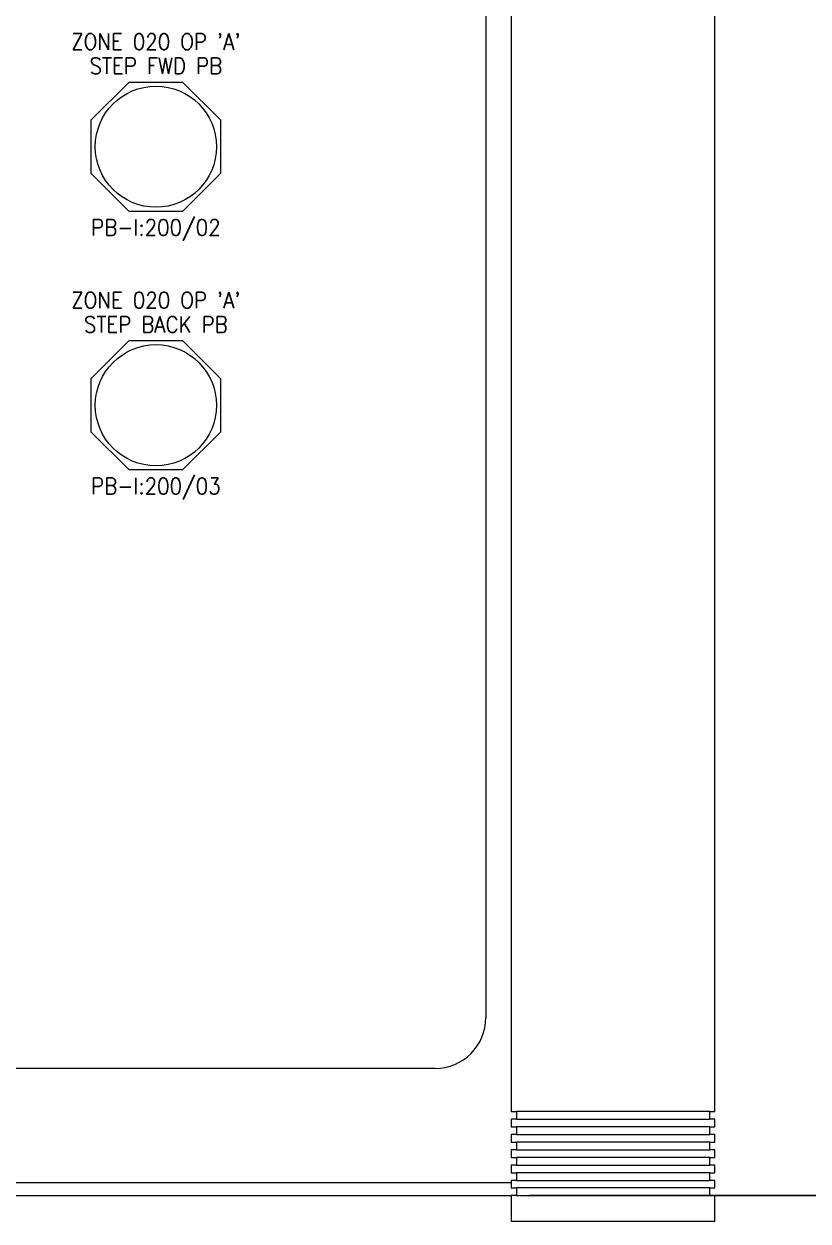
# Model space of a CAD drawing. Header units: inches. Extents: x 0 to 51, y 0 to 34.5.
# Drawn here: x 18.92 to 24.99, y 16.05 to 25.31 of the extents above; entities that cross this region are included whole.
import ezdxf
from ezdxf.enums import TextEntityAlignment as Align

# ---------------------------------------------------------------- set-up
doc = ezdxf.new("R2010")
doc.units = ezdxf.units.IN
doc.header["$MEASUREMENT"] = 0
doc.layers.get('0').update_dxf_attribs({"lineweight": 5})
doc.layers.get('Defpoints').update_dxf_attribs({"lineweight": 5})
for name, color, linetype, lineweight in [('PDESC', 1, 'Continuous', 5), ('PSYMS', 7, 'Continuous', 5), ('PTAG', 51, 'Continuous', 5), ('SYMS', 7, 'Continuous', 5)]:
    doc.layers.add(name, color=color, linetype=linetype, lineweight=lineweight)
doc.styles.add('BASE-TXT1', font='romans.shx', dxfattribs={"width": 0.9})
doc.styles.add('WD', font='romans.shx')
doc.dimstyles.new('STANDARD$0', dxfattribs={"dimtxt": 0.2, "dimasz": 0.15, "dimexe": 0.1, "dimexo": 0.1, "dimgap": 0.1, "dimtad": 0, "dimtih": 1, "dimtoh": 1, "dimzin": 0, "dimdsep": 46, "dimtxsty": 'BASE-TXT1', "dimcen": 0.09, "dimclrd": 256, "dimclre": 256, "dimclrt": 256, "dimadec": 0, "dimazin": 0, "dimtfac": 1, "dimtdec": 1, "dimtofl": 0, "dimtmove": 0, "dimatfit": 3, "dimfxl": 0, "dimtolj": 1, "dimtzin": 0, "dimarcsym": 0})

# ---------------------------------------------------------------- blocks, each defined once
blk = doc.blocks.new('HMISC_CAT1_6530200')
at = {"color": 3}
for p, q in [((6.6929, 14.311), (6.6929, 0.6496)), ((8.2677, 0.6496), (8.2677, 14.311)), ((6.4961, 13.5827), (6.4961, 1.378)), ((6.1024, 0.9843), (-6.1024, 0.9843)), ((6.6929, 0.6496), (6.7323, 0.6496)), ((6.7323, 0.6496), (6.7323, 0.5906)), ((8.2284, 0.6496), (6.7323, 0.6496)), ((8.2284, 0.5906), (8.2284, 0.6496)), ((8.2284, 0.6496), (8.2677, 0.6496)), ((6.7323, 0.5906), (6.6929, 0.5906)), ((6.6929, 0.5906), (6.6929, 0.5315)), ((6.7323, 0.5906), (8.2284, 0.5906)), ((8.2677, 0.5906), (8.2284, 0.5906)), ((8.2677, 0.5315), (8.2677, 0.5906)), ((6.6929, 0.5315), (6.7323, 0.5315)), ((6.7323, 0.4724), (6.6929, 0.4724)), ((6.6929, 0.4724), (6.6929, 0.4134)), ((6.7323, 0.5315), (6.7323, 0.4724)), ((8.2284, 0.5315), (6.7323, 0.5315)), ((6.7323, 0.4724), (8.2284, 0.4724)), ((8.2284, 0.4724), (8.2284, 0.5315)), ((8.2284, 0.5315), (8.2677, 0.5315)), ((8.2677, 0.4724), (8.2284, 0.4724)), ((8.2677, 0.4134), (8.2677, 0.4724)), ((6.6929, 0.4134), (6.7323, 0.4134)), ((6.7323, 0.4134), (6.7323, 0.3543)), ((8.2284, 0.4134), (6.7323, 0.4134)), ((8.2284, 0.4134), (8.2677, 0.4134)), ((8.2284, 0.3543), (8.2284, 0.4134)), ((6.7323, 0.3543), (6.6929, 0.3543)), ((6.6929, 0.3543), (6.6929, 0.2953)), ((6.6929, 0.2953), (6.7323, 0.2953)), ((6.7323, 0.3543), (8.2284, 0.3543)), ((6.7323, 0.2953), (6.7323, 0.2362)), ((8.2284, 0.2953), (6.7323, 0.2953)), ((8.2677, 0.3543), (8.2284, 0.3543)), ((8.2284, 0.2362), (8.2284, 0.2953)), ((8.2284, 0.2953), (8.2677, 0.2953)), ((8.2677, 0.2953), (8.2677, 0.3543)), ((6.7323, 0.2362), (6.6929, 0.2362)), ((6.6929, 0.2362), (6.6929, 0.1772)), ((6.7323, 0.2362), (8.2284, 0.2362)), ((8.2677, 0.2362), (8.2284, 0.2362)), ((8.2677, 0.1772), (8.2677, 0.2362)), ((6.6929, 0.0984), (-6.6929, 0.0984)), ((6.6929, 0.1772), (6.7323, 0.1772)), ((6.7323, 0.1181), (6.6929, 0.1181)), ((6.6929, 0.1181), (6.6929, 0.0591)), ((6.7323, 0.1772), (6.7323, 0.1181)), ((8.2284, 0.1772), (6.7323, 0.1772)), ((6.7323, 0.1181), (8.2284, 0.1181)), ((8.2284, 0.1181), (8.2284, 0.1772)), ((8.2284, 0.1772), (8.2677, 0.1772)), ((8.2677, 0.1181), (8.2284, 0.1181)), ((8.2677, 0.0591), (8.2677, 0.1181)), ((-6.6929, 0), (6.6929, 0)), ((6.6929, 0.0591), (6.7323, 0.0591)), ((6.7323, 0), (6.6929, 0)), ((6.6929, 0), (6.6929, -0.1969)), ((6.7323, 0.0591), (6.7323, 0)), ((8.2284, 0.0591), (6.7323, 0.0591)), ((6.7323, 0), (8.2284, 0)), ((8.2284, 0), (8.2284, 0.0591)), ((8.2284, 0.0591), (8.2677, 0.0591)), ((8.2677, 0), (8.2284, 0)), ((8.2677, -0.1969), (8.2677, 0)), ((6.6929, -0.1969), (8.2677, -0.1969))]:
    blk.add_line(p, q, dxfattribs=at)
blk.add_arc((6.1024, 1.378), 0.3937, 270, 359.998, dxfattribs=at)
at = {"style": 'WD'}
for tag, p in [('INST', (-0.0164, 18.1333)), ('LOC', (-0.0164, 17.5052)), ('DESC1', (-0.0164, 16.9254)), ('DESC2', (-0.0164, 16.3563)), ('DESC3', (-0.0164, 15.7804)), ('TAG1', (-0.0039, 15.1166))]:
    blk.add_attdef(tag, text='', height=0.5, dxfattribs=at).set_placement(p, align=Align.CENTER)
at = {"style": 'WD', "flags": 1}
for tag, p in [('FAMILY', (0.0961, 13.9666)), ('MFG', (0.1336, 13.7041)), ('ASSYCODE', (-0.1289, 13.4916)), ('CAT', (0.0086, 13.5041))]:
    blk.add_attdef(tag, p, '', height=0.01, dxfattribs=at)
blk = doc.blocks.new('_ClosedBlank')
at = {"color": 0, "linetype": 'ByBlock', "lineweight": -2}
for p, q in [((-1, 0.167), (0, 0)), ((-1, 0.167), (-1, -0.167)), ((0, 0), (-1, -0.167))]:
    blk.add_line(p, q, dxfattribs=at)
blk = doc.blocks.new('*D15')
at = {"layer": 'Defpoints', "color": 0}
for p in [(22.7323, 31.2106), (22.7323, 16.25), (27, 16.25)]:
    blk.add_point(p, dxfattribs=at)
at = {"layer": 'SYMS', "lineweight": -2}
for p, q in [((22.8323, 31.2106), (27.1, 31.2106)), ((27, 31.0856), (27, 23.9827)), ((27, 16.375), (27, 23.4779)), ((22.8323, 16.25), (27.1, 16.25))]:
    blk.add_line(p, q, dxfattribs=at)
at = {"layer": 'SYMS', "lineweight": -2, "xscale": 0.125, "yscale": 0.125, "zscale": 0.125}
for p, rotation in [((27, 31.2106), 90), ((27, 16.25), 270)]:
    blk.add_blockref('_ClosedBlank', p, dxfattribs=dict(at, rotation=rotation))
at = {"layer": 'SYMS', "insert": (27, 23.7303), "char_height": 0.2, "attachment_point": 5, "style": 'BASE-TXT1'}
blk.add_mtext('\\A1;14.961in. [380.00mm]', dxfattribs=at)
blk = doc.blocks.new('ABPB2')
for p, q in [((-0.5, 0.2071), (-0.2071, 0.5)), ((-0.2071, 0.5), (0.2071, 0.5)), ((0.2071, 0.5), (0.5, 0.2071)), ((-0.5, -0.2071), (-0.5, 0.2071)), ((0.5, 0.2071), (0.5, -0.2071)), ((-0.2071, -0.5), (-0.5, -0.2071)), ((0.5, -0.2071), (0.2071, -0.5)), ((0.2071, -0.5), (-0.2071, -0.5))]:
    blk.add_line(p, q)
blk.add_circle((0, 0), 0.4688)
at = {"style": 'WD', "width": 0.9, "flags": 8}
for tag, p in [('DESC1', (0, 0.8125)), ('DESC2', (0, 0.625)), ('P_TAG1', (0, -0.625))]:
    blk.add_attdef(tag, text='', height=0.125, dxfattribs=at).set_placement(p, align=Align.MIDDLE_CENTER)

msp = doc.modelspace()

# ---------------------------------------------------------------- block references
at = {"layer": 'PSYMS'}
ref = msp.add_blockref('ABPB2', (19.9413, 24.3639), dxfattribs=at)
ref.add_attrib('DESC2', 'STEP FWD PB', dxfattribs={"layer": 'PDESC', "height": 0.125, "style": 'WD', "width": 0.9, "flags": 8}).set_placement((19.9413, 24.9889), align=Align.MIDDLE_CENTER)
ref.add_attrib('DESC1', "ZONE 020 OP 'A'", dxfattribs={"layer": 'PDESC', "height": 0.125, "style": 'WD', "width": 0.9, "flags": 8}).set_placement((19.9413, 25.1764), align=Align.MIDDLE_CENTER)
ref.add_attrib('P_TAG1', 'PB-I:200/02', dxfattribs={"layer": 'PTAG', "height": 0.125, "style": 'WD', "width": 0.9, "flags": 8}).set_placement((19.9413, 23.7389), align=Align.MIDDLE_CENTER)
ref = msp.add_blockref('ABPB2', (19.9413, 22.3639), dxfattribs=at)
ref.add_attrib('DESC2', 'STEP BACK PB', dxfattribs={"layer": 'PDESC', "height": 0.125, "style": 'WD', "width": 0.9, "flags": 8}).set_placement((19.9413, 22.9889), align=Align.MIDDLE_CENTER)
ref.add_attrib('DESC1', "ZONE 020 OP 'A'", dxfattribs={"layer": 'PDESC', "height": 0.125, "style": 'WD', "width": 0.9, "flags": 8}).set_placement((19.9413, 23.1764), align=Align.MIDDLE_CENTER)
ref.add_attrib('P_TAG1', 'PB-I:200/03', dxfattribs={"layer": 'PTAG', "height": 0.125, "style": 'WD', "width": 0.9, "flags": 8}).set_placement((19.9413, 21.7389), align=Align.MIDDLE_CENTER)
at = {"layer": 'SYMS'}
msp.add_blockref('HMISC_CAT1_6530200', (16, 16.25), dxfattribs=at)

# ---------------------------------------------------------------- dimensions: what is measured, and where the dimension line sits
dim = msp.add_linear_dim(base=(27, 16.25), p1=(22.7323, 31.2106), p2=(22.7323, 16.25), angle=90, dimstyle='STANDARD$0', override={"dimasz": 0.125, "dimdec": 3, "dimpost": 'in.', "dimblk": 'ClosedBlank', "dimtdec": 3, "dimldrblk": 'ClosedBlank'}, dxfattribs=at)
dim.commit()
dim.dimension.update_dxf_attribs({"geometry": '*D15', "text_midpoint": (27, 23.7303)})

doc.saveas('drawing.dxf')
